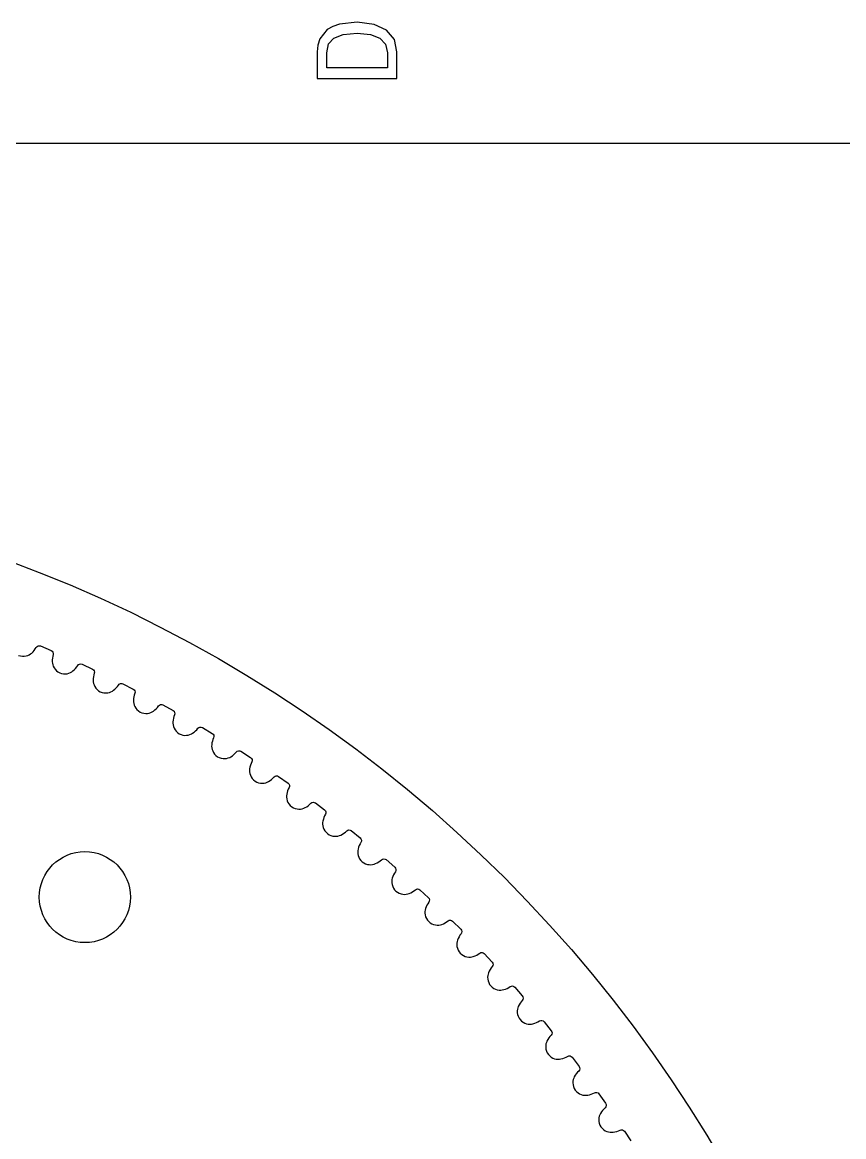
# Model space of a CAD drawing. Extents: x 0 to 297, y -130 to 79.
# Drawn here: x 110.71 to 146.79, y 25.87 to 74.84 of the extents above; entities that cross this region are included whole.
import ezdxf

# ---------------------------------------------------------------- set-up
doc = ezdxf.new("R2010")
doc.units = 0
doc.layers.get('0').update_dxf_attribs({"linetype": 'CONTINUOUS'})

msp = doc.modelspace()

# ---------------------------------------------------------------- linework, layer by layer
at = {"color": 7}
for p, q in [((124.106, 74.513449), (123.778, 74.104939)), ((124.348, 74.654649), (124.106, 74.513449)), ((124.651, 74.755509), (124.348, 74.654649)), ((125.417, 74.836199), (124.651, 74.755509)), ((126.169, 74.745439), (125.417, 74.836199)), ((126.718, 74.493279), (126.169, 74.745439)), ((127.056, 74.084769), (126.718, 74.493279)), ((123.778, 74.104939), (123.697, 73.837639)), ((124.161, 73.883049), (124.393, 74.145279)), ((124.393, 74.145279), (124.807, 74.301629)), ((124.807, 74.301629), (125.417, 74.352069)), ((125.417, 74.352069), (126.007, 74.296589)), ((126.007, 74.296589), (126.421, 74.140249)), ((126.421, 74.140249), (126.668, 73.872949)), ((127.167, 73.535049), (127.056, 74.084769)), ((123.697, 73.837639), (123.667, 73.535049)), ((123.667, 73.535049), (123.667, 72.370079)), ((123.667, 73.535049), (123.667, 73.535049)), ((124.086, 73.499749), (124.161, 73.883049)), ((124.086, 72.839099), (124.086, 73.499749)), ((124.086, 73.499749), (124.086, 73.499749)), ((126.668, 73.872949), (126.749, 73.499749)), ((126.749, 73.499749), (126.749, 72.839099)), ((127.167, 72.370079), (127.167, 73.535049)), ((126.749, 72.839099), (124.086, 72.839099)), ((123.667, 72.370079), (127.167, 72.370079)), ((287.20428, 69.515644), (10.145723, 69.515644)), ((111.5157, 47.432279), (111.9834, 47.233679)), ((111.5157, 47.432279), (111.9834, 47.233679)), ((113.3382, 46.630579), (113.7987, 46.415779)), ((113.3382, 46.630579), (113.7987, 46.415779)), ((115.1316, 45.765679), (115.5843, 45.535079)), ((115.1316, 45.765679), (115.5843, 45.535079)), ((116.8937, 44.838779), (117.3381, 44.592479)), ((116.8937, 44.838779), (117.3381, 44.592479)), ((118.6224, 43.850979), (119.058, 43.589279)), ((118.6224, 43.850979), (119.058, 43.589279)), ((120.3156, 42.803479), (120.7417, 42.526679)), ((120.3156, 42.803479), (120.7417, 42.526679)), ((121.9712, 41.697479), (122.3874, 41.405979)), ((121.9712, 41.697479), (122.3874, 41.405979)), ((123.5872, 40.534279), (123.993, 40.228479)), ((123.5872, 40.534279), (123.993, 40.228479)), ((125.1616, 39.315479), (125.5564, 38.995779)), ((125.1616, 39.315479), (125.5564, 38.995779)), ((126.6925, 38.042479), (127.0759, 37.709179)), ((126.6925, 38.042479), (127.0759, 37.709179)), ((128.178, 36.716879), (128.5496, 36.370279)), ((128.178, 36.716879), (128.5496, 36.370279)), ((129.6164, 35.340179), (129.9757, 34.980879)), ((129.6164, 35.340179), (129.9757, 34.980879)), ((131.0058, 33.914079), (131.3524, 33.542479)), ((131.0058, 33.914079), (131.3524, 33.542479)), ((132.3447, 32.440379), (132.678, 32.056979)), ((132.3447, 32.440379), (132.678, 32.056979)), ((133.6313, 30.920879), (133.951, 30.526079)), ((133.6313, 30.920879), (133.951, 30.526079)), ((134.864, 29.357479), (135.1698, 28.951679)), ((134.864, 29.357479), (135.1698, 28.951679)), ((136.0415, 27.751879), (136.333, 27.335679)), ((136.0415, 27.751879), (136.333, 27.335679)), ((137.1622, 26.106179), (137.439, 25.680079)), ((137.1622, 26.106179), (137.439, 25.680079))]:
    msp.add_line(p, q, dxfattribs=at)
for points in [[(89.4618, 54.826279), (122.5989, 54.826279), (149.4618, 27.963379), (149.4618, -5.173721)], [(89.4618, 54.826279), (122.5989, 54.826279), (149.4618, 27.963379), (149.4618, -5.173721)], [(110.5491, 47.019079), (110.6565, 46.975079), (110.7766, 46.968479), (110.8791, 46.992279)], [(110.5491, 47.019079), (110.6565, 46.975079), (110.7766, 46.968479), (110.8791, 46.992279)], [(110.8791, 46.992279), (110.9823, 47.015479), (111.0671, 47.065779), (111.1284, 47.121279)], [(110.8791, 46.992279), (110.9823, 47.015479), (111.0671, 47.065779), (111.1284, 47.121279)], [(111.1284, 47.121279), (111.2079, 47.193079), (111.2743, 47.275379), (111.3275, 47.368379)], [(111.1284, 47.121279), (111.2079, 47.193079), (111.2743, 47.275379), (111.3275, 47.368379)], [(111.1284, 47.121279), (111.2079, 47.193079), (111.2743, 47.275379), (111.3275, 47.368379)], [(111.3275, 47.368379), (111.3447, 47.399279), (111.3721, 47.421879), (111.4095, 47.435979)], [(111.3275, 47.368379), (111.3447, 47.399279), (111.3721, 47.421879), (111.4095, 47.435979)], [(111.3275, 47.368379), (111.3447, 47.399279), (111.3721, 47.421879), (111.4095, 47.435979)], [(111.4095, 47.435979), (111.4478, 47.447579), (111.4832, 47.446279), (111.5157, 47.432279)], [(111.4095, 47.435979), (111.4478, 47.447579), (111.4832, 47.446279), (111.5157, 47.432279)], [(111.4095, 47.435979), (111.4478, 47.447579), (111.4832, 47.446279), (111.5157, 47.432279)], [(111.9834, 47.233679), (112.0162, 47.220079), (112.0416, 47.195479), (112.0599, 47.159879)], [(111.9834, 47.233679), (112.0162, 47.220079), (112.0416, 47.195479), (112.0599, 47.159879)], [(112.0682, 47.053879), (112.0383, 46.951079), (112.0252, 46.846179), (112.0288, 46.739179)], [(112.0682, 47.053879), (112.0383, 46.951079), (112.0252, 46.846179), (112.0288, 46.739179)], [(112.0682, 47.053879), (112.0383, 46.951079), (112.0252, 46.846179), (112.0288, 46.739179)], [(112.0599, 47.159879), (112.0757, 47.123179), (112.0785, 47.087779), (112.0682, 47.053879)], [(112.0599, 47.159879), (112.0757, 47.123179), (112.0785, 47.087779), (112.0682, 47.053879)], [(112.0288, 46.739179), (112.0315, 46.656379), (112.0542, 46.560479), (112.1092, 46.470179)], [(112.0288, 46.739179), (112.0315, 46.656379), (112.0542, 46.560479), (112.1092, 46.470179)], [(112.9403, 46.333279), (113.0222, 46.402279), (113.0914, 46.482179), (113.1478, 46.573179)], [(112.9403, 46.333279), (113.0222, 46.402279), (113.0914, 46.482179), (113.1478, 46.573179)], [(112.9403, 46.333279), (113.0222, 46.402279), (113.0914, 46.482179), (113.1478, 46.573179)], [(113.1478, 46.573179), (113.1662, 46.603579), (113.1943, 46.625179), (113.2322, 46.637979)], [(113.1478, 46.573179), (113.1662, 46.603579), (113.1943, 46.625179), (113.2322, 46.637979)], [(113.1478, 46.573179), (113.1662, 46.603579), (113.1943, 46.625179), (113.2322, 46.637979)], [(113.2322, 46.637979), (113.2708, 46.648179), (113.3062, 46.645679), (113.3382, 46.630579)], [(113.2322, 46.637979), (113.2708, 46.648179), (113.3062, 46.645679), (113.3382, 46.630579)], [(113.2322, 46.637979), (113.2708, 46.648179), (113.3062, 46.645679), (113.3382, 46.630579)], [(112.1092, 46.470179), (112.1633, 46.379979), (112.2515, 46.298079), (112.3577, 46.251379)], [(112.1092, 46.470179), (112.1633, 46.379979), (112.2515, 46.298079), (112.3577, 46.251379)], [(112.3577, 46.251379), (112.4635, 46.203679), (112.5834, 46.192879), (112.6866, 46.213079)], [(112.3577, 46.251379), (112.4635, 46.203679), (112.5834, 46.192879), (112.6866, 46.213079)], [(112.6866, 46.213079), (112.7906, 46.232679), (112.877, 46.279979), (112.9403, 46.333279)], [(112.6866, 46.213079), (112.7906, 46.232679), (112.877, 46.279979), (112.9403, 46.333279)], [(113.7987, 46.415779), (113.8309, 46.400979), (113.8555, 46.375479), (113.8725, 46.339379)], [(113.7987, 46.415779), (113.8309, 46.400979), (113.8555, 46.375479), (113.8725, 46.339379)], [(113.8772, 46.233179), (113.8437, 46.131379), (113.8269, 46.026979), (113.8268, 45.919979)], [(113.8772, 46.233179), (113.8437, 46.131379), (113.8269, 46.026979), (113.8268, 45.919979)], [(113.8772, 46.233179), (113.8437, 46.131379), (113.8269, 46.026979), (113.8268, 45.919979)], [(113.8725, 46.339379), (113.8871, 46.302079), (113.8886, 46.266679), (113.8772, 46.233179)], [(113.8725, 46.339379), (113.8871, 46.302079), (113.8886, 46.266679), (113.8772, 46.233179)], [(113.8268, 45.919979), (113.8266, 45.837179), (113.8459, 45.740579), (113.8978, 45.648279)], [(113.8268, 45.919979), (113.8266, 45.837179), (113.8459, 45.740579), (113.8978, 45.648279)], [(113.8978, 45.648279), (113.9486, 45.556279), (114.0339, 45.471379), (114.1385, 45.420979)], [(113.8978, 45.648279), (113.9486, 45.556279), (114.0339, 45.471379), (114.1385, 45.420979)], [(114.7236, 45.482579), (114.8079, 45.548579), (114.8798, 45.626079), (114.9394, 45.715079)], [(114.7236, 45.482579), (114.8079, 45.548579), (114.8798, 45.626079), (114.9394, 45.715079)], [(114.7236, 45.482579), (114.8079, 45.548579), (114.8798, 45.626079), (114.9394, 45.715079)], [(114.9394, 45.715079), (114.9587, 45.744779), (114.9876, 45.765379), (115.0259, 45.776779)], [(114.9394, 45.715079), (114.9587, 45.744779), (114.9876, 45.765379), (115.0259, 45.776779)], [(114.9394, 45.715079), (114.9587, 45.744779), (114.9876, 45.765379), (115.0259, 45.776779)], [(115.0259, 45.776779), (115.0649, 45.785679), (115.1001, 45.781979), (115.1316, 45.765679)], [(115.0259, 45.776779), (115.0649, 45.785679), (115.1001, 45.781979), (115.1316, 45.765679)], [(115.0259, 45.776779), (115.0649, 45.785679), (115.1001, 45.781979), (115.1316, 45.765679)], [(114.1385, 45.420979), (114.2425, 45.369579), (114.362, 45.354679), (114.4658, 45.371179)], [(114.1385, 45.420979), (114.2425, 45.369579), (114.362, 45.354679), (114.4658, 45.371179)], [(114.4658, 45.371179), (114.5704, 45.387179), (114.6585, 45.431479), (114.7236, 45.482579)], [(114.4658, 45.371179), (114.5704, 45.387179), (114.6585, 45.431479), (114.7236, 45.482579)], [(115.5843, 45.535079), (115.616, 45.519179), (115.6397, 45.492779), (115.6555, 45.455979)], [(115.5843, 45.535079), (115.616, 45.519179), (115.6397, 45.492779), (115.6555, 45.455979)], [(115.6564, 45.349779), (115.6194, 45.249279), (115.599, 45.145479), (115.5951, 45.038479)], [(115.6564, 45.349779), (115.6194, 45.249279), (115.599, 45.145479), (115.5951, 45.038479)], [(115.6564, 45.349779), (115.6194, 45.249279), (115.599, 45.145479), (115.5951, 45.038479)], [(115.6555, 45.455979), (115.6687, 45.418279), (115.669, 45.382879), (115.6564, 45.349779)], [(115.6555, 45.455979), (115.6687, 45.418279), (115.669, 45.382879), (115.6564, 45.349779)], [(115.5951, 45.038479), (115.592, 44.955779), (115.608, 44.858479), (115.6565, 44.764479)], [(115.5951, 45.038479), (115.592, 44.955779), (115.608, 44.858479), (115.6565, 44.764479)], [(115.6565, 44.764479), (115.7042, 44.670779), (115.7865, 44.582979), (115.8892, 44.528979)], [(115.6565, 44.764479), (115.7042, 44.670779), (115.7865, 44.582979), (115.8892, 44.528979)], [(116.2146, 44.467779), (116.3197, 44.480079), (116.4092, 44.521279), (116.4761, 44.570079)], [(116.2146, 44.467779), (116.3197, 44.480079), (116.4092, 44.521279), (116.4761, 44.570079)], [(116.4761, 44.570079), (116.5626, 44.633079), (116.6372, 44.708079), (116.6998, 44.794879)], [(116.4761, 44.570079), (116.5626, 44.633079), (116.6372, 44.708079), (116.6998, 44.794879)], [(116.4761, 44.570079), (116.5626, 44.633079), (116.6372, 44.708079), (116.6998, 44.794879)], [(116.6998, 44.794879), (116.7202, 44.823879), (116.7498, 44.843479), (116.7885, 44.853579)], [(116.6998, 44.794879), (116.7202, 44.823879), (116.7498, 44.843479), (116.7885, 44.853579)], [(116.6998, 44.794879), (116.7202, 44.823879), (116.7498, 44.843479), (116.7885, 44.853579)], [(116.7885, 44.853579), (116.8277, 44.861079), (116.8628, 44.856179), (116.8937, 44.838779)], [(116.7885, 44.853579), (116.8277, 44.861079), (116.8628, 44.856179), (116.8937, 44.838779)], [(116.7885, 44.853579), (116.8277, 44.861079), (116.8628, 44.856179), (116.8937, 44.838779)], [(117.3381, 44.592479), (117.3692, 44.575479), (117.392, 44.548379), (117.4065, 44.511079)], [(117.3381, 44.592479), (117.3692, 44.575479), (117.392, 44.548379), (117.4065, 44.511079)], [(115.8892, 44.528979), (115.9914, 44.473979), (116.1102, 44.454879), (116.2146, 44.467779)], [(115.8892, 44.528979), (115.9914, 44.473979), (116.1102, 44.454879), (116.2146, 44.467779)], [(117.3315, 44.095879), (117.3256, 44.013279), (117.3381, 43.915579), (117.3834, 43.819879)], [(117.3315, 44.095879), (117.3256, 44.013279), (117.3381, 43.915579), (117.3834, 43.819879)], [(117.4036, 44.404779), (117.3632, 44.305679), (117.3392, 44.202679), (117.3315, 44.095879)], [(117.4036, 44.404779), (117.3632, 44.305679), (117.3392, 44.202679), (117.3315, 44.095879)], [(117.4036, 44.404779), (117.3632, 44.305679), (117.3392, 44.202679), (117.3315, 44.095879)], [(117.4065, 44.511079), (117.4184, 44.472879), (117.4174, 44.437479), (117.4036, 44.404779)], [(117.4065, 44.511079), (117.4184, 44.472879), (117.4174, 44.437479), (117.4036, 44.404779)], [(117.3834, 43.819879), (117.4277, 43.724579), (117.5069, 43.633979), (117.6077, 43.576379)], [(117.3834, 43.819879), (117.4277, 43.724579), (117.5069, 43.633979), (117.6077, 43.576379)], [(117.9307, 43.503879), (118.0362, 43.512579), (118.1271, 43.550579), (118.1956, 43.596979)], [(117.9307, 43.503879), (118.0362, 43.512579), (118.1271, 43.550579), (118.1956, 43.596979)], [(118.1956, 43.596979), (118.2843, 43.656979), (118.3615, 43.729279), (118.4271, 43.813879)], [(118.1956, 43.596979), (118.2843, 43.656979), (118.3615, 43.729279), (118.4271, 43.813879)], [(118.1956, 43.596979), (118.2843, 43.656979), (118.3615, 43.729279), (118.4271, 43.813879)], [(118.4271, 43.813879), (118.4485, 43.842179), (118.4787, 43.860679), (118.5177, 43.869479)], [(118.4271, 43.813879), (118.4485, 43.842179), (118.4787, 43.860679), (118.5177, 43.869479)], [(118.4271, 43.813879), (118.4485, 43.842179), (118.4787, 43.860679), (118.5177, 43.869479)], [(118.5177, 43.869479), (118.5573, 43.875579), (118.5922, 43.869479), (118.6224, 43.850979)], [(118.5177, 43.869479), (118.5573, 43.875579), (118.5922, 43.869479), (118.6224, 43.850979)], [(118.5177, 43.869479), (118.5573, 43.875579), (118.5922, 43.869479), (118.6224, 43.850979)], [(119.058, 43.589279), (119.0885, 43.571179), (119.1103, 43.543279), (119.1234, 43.505479)], [(119.058, 43.589279), (119.0885, 43.571179), (119.1103, 43.543279), (119.1234, 43.505479)], [(117.6077, 43.576379), (117.7079, 43.517879), (117.826, 43.494679), (117.9307, 43.503879)], [(117.6077, 43.576379), (117.7079, 43.517879), (117.826, 43.494679), (117.9307, 43.503879)], [(119.0341, 43.093179), (119.0252, 43.010879), (119.0343, 42.912779), (119.0762, 42.815579)], [(119.0341, 43.093179), (119.0252, 43.010879), (119.0343, 42.912779), (119.0762, 42.815579)], [(119.1169, 43.399379), (119.073, 43.301779), (119.0454, 43.199679), (119.0341, 43.093179)], [(119.1169, 43.399379), (119.073, 43.301779), (119.0454, 43.199679), (119.0341, 43.093179)], [(119.1169, 43.399379), (119.073, 43.301779), (119.0454, 43.199679), (119.0341, 43.093179)], [(119.1234, 43.505479), (119.134, 43.466979), (119.1318, 43.431579), (119.1169, 43.399379)], [(119.1234, 43.505479), (119.134, 43.466979), (119.1318, 43.431579), (119.1169, 43.399379)], [(119.0762, 42.815579), (119.1172, 42.718779), (119.1932, 42.625479), (119.2919, 42.564379)], [(119.0762, 42.815579), (119.1172, 42.718779), (119.1932, 42.625479), (119.2919, 42.564379)], [(119.8802, 42.564479), (119.9709, 42.621379), (120.0506, 42.690879), (120.1191, 42.773179)], [(119.8802, 42.564479), (119.9709, 42.621379), (120.0506, 42.690879), (120.1191, 42.773179)], [(119.8802, 42.564479), (119.9709, 42.621379), (120.0506, 42.690879), (120.1191, 42.773179)], [(120.1191, 42.773179), (120.1415, 42.800679), (120.1723, 42.818079), (120.2116, 42.825479)], [(120.1191, 42.773179), (120.1415, 42.800679), (120.1723, 42.818079), (120.2116, 42.825479)], [(120.1191, 42.773179), (120.1415, 42.800679), (120.1723, 42.818079), (120.2116, 42.825479)], [(120.2116, 42.825479), (120.2513, 42.830279), (120.286, 42.822879), (120.3156, 42.803479)], [(120.2116, 42.825479), (120.2513, 42.830279), (120.286, 42.822879), (120.3156, 42.803479)], [(120.2116, 42.825479), (120.2513, 42.830279), (120.286, 42.822879), (120.3156, 42.803479)], [(119.2919, 42.564379), (119.39, 42.502479), (119.5072, 42.475079), (119.6122, 42.480679)], [(119.2919, 42.564379), (119.39, 42.502479), (119.5072, 42.475079), (119.6122, 42.480679)], [(119.6122, 42.480679), (119.7179, 42.485679), (119.8101, 42.520479), (119.8802, 42.564479)], [(119.6122, 42.480679), (119.7179, 42.485679), (119.8101, 42.520479), (119.8802, 42.564479)], [(120.794, 42.334879), (120.7467, 42.238779), (120.7156, 42.137779), (120.7005, 42.031779)], [(120.794, 42.334879), (120.7467, 42.238779), (120.7156, 42.137779), (120.7005, 42.031779)], [(120.794, 42.334879), (120.7467, 42.238779), (120.7156, 42.137779), (120.7005, 42.031779)], [(120.7417, 42.526679), (120.7716, 42.507579), (120.7924, 42.478879), (120.8042, 42.440679)], [(120.7417, 42.526679), (120.7716, 42.507579), (120.7924, 42.478879), (120.8042, 42.440679)], [(120.8042, 42.440679), (120.8134, 42.401779), (120.81, 42.366479), (120.794, 42.334879)], [(120.8042, 42.440679), (120.8134, 42.401779), (120.81, 42.366479), (120.794, 42.334879)], [(120.7005, 42.031779), (120.6888, 41.949779), (120.6945, 41.851379), (120.733, 41.752879)], [(120.7005, 42.031779), (120.6888, 41.949779), (120.6945, 41.851379), (120.733, 41.752879)], [(120.733, 41.752879), (120.7706, 41.654679), (120.8432, 41.558679), (120.9398, 41.494279)], [(120.733, 41.752879), (120.7706, 41.654679), (120.8432, 41.558679), (120.9398, 41.494279)], [(121.5277, 41.473779), (121.6204, 41.527479), (121.7024, 41.594179), (121.7738, 41.674079)], [(121.5277, 41.473779), (121.6204, 41.527479), (121.7024, 41.594179), (121.7738, 41.674079)], [(121.5277, 41.473779), (121.6204, 41.527479), (121.7024, 41.594179), (121.7738, 41.674079)], [(121.7738, 41.674079), (121.7971, 41.700679), (121.8285, 41.717079), (121.868, 41.723179)], [(121.7738, 41.674079), (121.7971, 41.700679), (121.8285, 41.717079), (121.868, 41.723179)], [(121.7738, 41.674079), (121.7971, 41.700679), (121.8285, 41.717079), (121.868, 41.723179)], [(121.868, 41.723179), (121.9079, 41.726479), (121.9423, 41.717979), (121.9712, 41.697479)], [(121.868, 41.723179), (121.9079, 41.726479), (121.9423, 41.717979), (121.9712, 41.697479)], [(121.868, 41.723179), (121.9079, 41.726479), (121.9423, 41.717979), (121.9712, 41.697479)], [(120.9398, 41.494279), (121.0357, 41.428879), (121.1518, 41.397479), (121.257, 41.399479)], [(120.9398, 41.494279), (121.0357, 41.428879), (121.1518, 41.397479), (121.257, 41.399479)], [(121.257, 41.399479), (121.3628, 41.400679), (121.4561, 41.432279), (121.5277, 41.473779)], [(121.257, 41.399479), (121.3628, 41.400679), (121.4561, 41.432279), (121.5277, 41.473779)], [(122.4329, 41.212479), (122.3823, 41.118079), (122.3477, 41.018179), (122.3289, 40.912779)], [(122.4329, 41.212479), (122.3823, 41.118079), (122.3477, 41.018179), (122.3289, 40.912779)], [(122.4329, 41.212479), (122.3823, 41.118079), (122.3477, 41.018179), (122.3289, 40.912779)], [(122.3874, 41.405979), (122.4166, 41.385779), (122.4364, 41.356479), (122.4468, 41.317879)], [(122.3874, 41.405979), (122.4166, 41.385779), (122.4364, 41.356479), (122.4468, 41.317879)], [(122.4468, 41.317879), (122.4547, 41.278679), (122.4501, 41.243479), (122.4329, 41.212479)], [(122.4468, 41.317879), (122.4547, 41.278679), (122.4501, 41.243479), (122.4329, 41.212479)], [(122.3289, 40.912779), (122.3144, 40.831279), (122.3167, 40.732779), (122.3517, 40.632879)], [(122.3289, 40.912779), (122.3144, 40.831279), (122.3167, 40.732779), (122.3517, 40.632879)], [(122.3517, 40.632879), (122.3858, 40.533479), (122.4551, 40.435079), (122.5493, 40.367279)], [(122.3517, 40.632879), (122.3858, 40.533479), (122.4551, 40.435079), (122.5493, 40.367279)], [(122.5493, 40.367279), (122.6428, 40.298579), (122.7578, 40.263179), (122.863, 40.261479)], [(122.5493, 40.367279), (122.6428, 40.298579), (122.7578, 40.263179), (122.863, 40.261479)], [(122.863, 40.261479), (122.9688, 40.258979), (123.0632, 40.287279), (123.1361, 40.326279)], [(122.863, 40.261479), (122.9688, 40.258979), (123.0632, 40.287279), (123.1361, 40.326279)], [(123.1361, 40.326279), (123.2306, 40.376679), (123.3149, 40.440579), (123.389, 40.517779)], [(123.1361, 40.326279), (123.2306, 40.376679), (123.3149, 40.440579), (123.389, 40.517779)], [(123.1361, 40.326279), (123.2306, 40.376679), (123.3149, 40.440579), (123.389, 40.517779)], [(123.389, 40.517779), (123.4329, 40.570879), (123.5351, 40.579379), (123.5872, 40.534279)], [(123.389, 40.517779), (123.4329, 40.570879), (123.5351, 40.579379), (123.5872, 40.534279)], [(123.389, 40.517779), (123.4329, 40.570879), (123.5351, 40.579379), (123.5872, 40.534279)], [(123.993, 40.228479), (124.0214, 40.207379), (124.0402, 40.177279), (124.0493, 40.138379)], [(123.993, 40.228479), (124.0214, 40.207379), (124.0402, 40.177279), (124.0493, 40.138379)], [(123.9173, 39.737679), (123.8999, 39.656779), (123.8988, 39.558179), (123.9303, 39.457179)], [(123.9173, 39.737679), (123.8999, 39.656779), (123.8988, 39.558179), (123.9303, 39.457179)], [(124.0317, 40.033579), (123.9779, 39.940979), (123.9397, 39.842379), (123.9173, 39.737679)], [(124.0317, 40.033579), (123.9779, 39.940979), (123.9397, 39.842379), (123.9173, 39.737679)], [(124.0317, 40.033579), (123.9779, 39.940979), (123.9397, 39.842379), (123.9173, 39.737679)], [(124.0493, 40.138379), (124.0558, 40.098879), (124.0499, 40.063979), (124.0317, 40.033579)], [(124.0493, 40.138379), (124.0558, 40.098879), (124.0499, 40.063979), (124.0317, 40.033579)], [(123.9303, 39.457179), (123.9609, 39.356579), (124.0267, 39.255779), (124.1185, 39.184779)], [(123.9303, 39.457179), (123.9609, 39.356579), (124.0267, 39.255779), (124.1185, 39.184779)], [(124.1185, 39.184779), (124.2096, 39.112879), (124.3233, 39.073479), (124.4283, 39.068079)], [(124.1185, 39.184779), (124.2096, 39.112879), (124.3233, 39.073479), (124.4283, 39.068079)], [(124.7036, 39.123379), (124.7997, 39.170479), (124.8862, 39.231279), (124.963, 39.305979)], [(124.7036, 39.123379), (124.7997, 39.170479), (124.8862, 39.231279), (124.963, 39.305979)], [(124.7036, 39.123379), (124.7997, 39.170479), (124.8862, 39.231279), (124.963, 39.305979)], [(124.963, 39.305979), (125.0087, 39.357479), (125.1111, 39.362379), (125.1616, 39.315479)], [(124.963, 39.305979), (125.0087, 39.357479), (125.1111, 39.362379), (125.1616, 39.315479)], [(124.963, 39.305979), (125.0087, 39.357479), (125.1111, 39.362379), (125.1616, 39.315479)], [(124.4283, 39.068079), (124.5339, 39.061979), (124.6293, 39.086879), (124.7036, 39.123379)], [(124.4283, 39.068079), (124.5339, 39.061979), (124.6293, 39.086879), (124.7036, 39.123379)], [(125.5884, 38.799479), (125.5313, 38.708879), (125.4898, 38.611679), (125.4637, 38.507779)], [(125.5884, 38.799479), (125.5313, 38.708879), (125.4898, 38.611679), (125.4637, 38.507779)], [(125.5884, 38.799479), (125.5313, 38.708879), (125.4898, 38.611679), (125.4637, 38.507779)], [(125.5564, 38.995779), (125.5841, 38.973579), (125.6018, 38.942879), (125.6096, 38.903679)], [(125.5564, 38.995779), (125.5841, 38.973579), (125.6018, 38.942879), (125.6096, 38.903679)], [(125.6096, 38.903679), (125.6147, 38.863979), (125.6076, 38.829279), (125.5884, 38.799479)], [(125.6096, 38.903679), (125.6147, 38.863979), (125.6076, 38.829279), (125.5884, 38.799479)], [(111.4618, 36.395479), (111.4618, 37.500079), (112.3572, 38.395479), (113.4618, 38.395479)], [(111.4618, 36.395479), (111.4618, 37.500079), (112.3572, 38.395479), (113.4618, 38.395479)], [(113.4618, 38.395479), (114.5664, 38.395479), (115.4618, 37.500079), (115.4618, 36.395479)], [(113.4618, 38.395479), (114.5664, 38.395479), (115.4618, 37.500079), (115.4618, 36.395479)], [(125.4637, 38.507779), (125.4435, 38.427579), (125.4389, 38.329079), (125.4669, 38.227079)], [(125.4637, 38.507779), (125.4435, 38.427579), (125.4389, 38.329079), (125.4669, 38.227079)], [(125.4669, 38.227079), (125.494, 38.125479), (125.5562, 38.022479), (125.6455, 37.948279)], [(125.4669, 38.227079), (125.494, 38.125479), (125.5562, 38.022479), (125.6455, 37.948279)], [(125.6455, 37.948279), (125.734, 37.873279), (125.8462, 37.829879), (125.951, 37.820779)], [(125.6455, 37.948279), (125.734, 37.873279), (125.8462, 37.829879), (125.951, 37.820779)], [(125.951, 37.820779), (126.0564, 37.810979), (126.1525, 37.832579), (126.228, 37.866479)], [(125.951, 37.820779), (126.0564, 37.810979), (126.1525, 37.832579), (126.228, 37.866479)], [(126.228, 37.866479), (126.3258, 37.910179), (126.4143, 37.967979), (126.4937, 38.039879)], [(126.228, 37.866479), (126.3258, 37.910179), (126.4143, 37.967979), (126.4937, 38.039879)], [(126.228, 37.866479), (126.3258, 37.910179), (126.4143, 37.967979), (126.4937, 38.039879)], [(126.4937, 38.039879), (126.5411, 38.089779), (126.6437, 38.091079), (126.6925, 38.042479)], [(126.4937, 38.039879), (126.5411, 38.089779), (126.6437, 38.091079), (126.6925, 38.042479)], [(126.4937, 38.039879), (126.5411, 38.089779), (126.6437, 38.091079), (126.6925, 38.042479)], [(127.0759, 37.709179), (127.1028, 37.686079), (127.1195, 37.654779), (127.1258, 37.615279)], [(127.0759, 37.709179), (127.1028, 37.686079), (127.1195, 37.654779), (127.1258, 37.615279)], [(126.9662, 37.224779), (126.9433, 37.145279), (126.9352, 37.046979), (126.9596, 36.944079)], [(126.9662, 37.224779), (126.9433, 37.145279), (126.9352, 37.046979), (126.9596, 36.944079)], [(127.101, 37.511979), (127.0408, 37.423379), (126.9959, 37.327679), (126.9662, 37.224779)], [(127.101, 37.511979), (127.0408, 37.423379), (126.9959, 37.327679), (126.9662, 37.224779)], [(127.101, 37.511979), (127.0408, 37.423379), (126.9959, 37.327679), (126.9662, 37.224779)], [(127.1258, 37.615279), (127.1295, 37.575479), (127.1213, 37.540979), (127.101, 37.511979)], [(127.1258, 37.615279), (127.1295, 37.575479), (127.1213, 37.540979), (127.101, 37.511979)], [(126.9596, 36.944079), (126.9831, 36.841579), (127.0417, 36.736479), (127.1284, 36.659179)], [(126.9596, 36.944079), (126.9831, 36.841579), (127.0417, 36.736479), (127.1284, 36.659179)], [(127.9792, 36.721179), (128.0284, 36.769379), (128.131, 36.767079), (128.178, 36.716879)], [(127.9792, 36.721179), (128.0284, 36.769379), (128.131, 36.767079), (128.178, 36.716879)], [(127.9792, 36.721179), (128.0284, 36.769379), (128.131, 36.767079), (128.178, 36.716879)], [(113.4618, 34.395479), (112.3572, 34.395479), (111.4618, 35.290879), (111.4618, 36.395479)], [(113.4618, 34.395479), (112.3572, 34.395479), (111.4618, 35.290879), (111.4618, 36.395479)], [(115.4618, 36.395479), (115.4618, 35.290879), (114.5664, 34.395479), (113.4618, 34.395479)], [(115.4618, 36.395479), (115.4618, 35.290879), (114.5664, 34.395479), (113.4618, 34.395479)], [(127.1284, 36.659179), (127.2142, 36.581179), (127.3249, 36.533879), (127.4293, 36.521179)], [(127.1284, 36.659179), (127.2142, 36.581179), (127.3249, 36.533879), (127.4293, 36.521179)], [(127.4293, 36.521179), (127.5342, 36.507679), (127.6311, 36.525979), (127.7077, 36.557079)], [(127.4293, 36.521179), (127.5342, 36.507679), (127.6311, 36.525979), (127.7077, 36.557079)], [(127.7077, 36.557079), (127.807, 36.597379), (127.8975, 36.652079), (127.9792, 36.721179)], [(127.7077, 36.557079), (127.807, 36.597379), (127.8975, 36.652079), (127.9792, 36.721179)], [(127.7077, 36.557079), (127.807, 36.597379), (127.8975, 36.652079), (127.9792, 36.721179)], [(128.5496, 36.370279), (128.5757, 36.346279), (128.5912, 36.314479), (128.5962, 36.274779)], [(128.5496, 36.370279), (128.5757, 36.346279), (128.5912, 36.314479), (128.5962, 36.274779)], [(128.5962, 36.274779), (128.5985, 36.234879), (128.589, 36.200679), (128.5678, 36.172379)], [(128.5962, 36.274779), (128.5985, 36.234879), (128.589, 36.200679), (128.5678, 36.172379)], [(128.4231, 35.890079), (128.3973, 35.811379), (128.3859, 35.713479), (128.4066, 35.609779)], [(128.4231, 35.890079), (128.3973, 35.811379), (128.3859, 35.713479), (128.4066, 35.609779)], [(128.5678, 36.172379), (128.5045, 36.085979), (128.4563, 35.991779), (128.4231, 35.890079)], [(128.5678, 36.172379), (128.5045, 36.085979), (128.4563, 35.991779), (128.4231, 35.890079)], [(128.5678, 36.172379), (128.5045, 36.085979), (128.4563, 35.991779), (128.4231, 35.890079)], [(128.4066, 35.609779), (128.4266, 35.506479), (128.4815, 35.399379), (128.5654, 35.319179)], [(128.4066, 35.609779), (128.4266, 35.506479), (128.4815, 35.399379), (128.5654, 35.319179)], [(128.5654, 35.319179), (128.6484, 35.238179), (128.7574, 35.187079), (128.8613, 35.170679)], [(128.5654, 35.319179), (128.6484, 35.238179), (128.7574, 35.187079), (128.8613, 35.170679)], [(129.1408, 35.196979), (129.2414, 35.233679), (129.3337, 35.285179), (129.4179, 35.351379)], [(129.1408, 35.196979), (129.2414, 35.233679), (129.3337, 35.285179), (129.4179, 35.351379)], [(129.1408, 35.196979), (129.2414, 35.233679), (129.3337, 35.285179), (129.4179, 35.351379)], [(129.4179, 35.351379), (129.4687, 35.397879), (129.5711, 35.392079), (129.6164, 35.340179)], [(129.4179, 35.351379), (129.4687, 35.397879), (129.5711, 35.392079), (129.6164, 35.340179)], [(129.4179, 35.351379), (129.4687, 35.397879), (129.5711, 35.392079), (129.6164, 35.340179)], [(128.8613, 35.170679), (128.9657, 35.153579), (129.0631, 35.168479), (129.1408, 35.196979)], [(128.8613, 35.170679), (128.9657, 35.153579), (129.0631, 35.168479), (129.1408, 35.196979)], [(129.9869, 34.782379), (129.9207, 34.698179), (129.8692, 34.605879), (129.8325, 34.505279)], [(129.9869, 34.782379), (129.9207, 34.698179), (129.8692, 34.605879), (129.8325, 34.505279)], [(129.9869, 34.782379), (129.9207, 34.698179), (129.8692, 34.605879), (129.8325, 34.505279)], [(129.9757, 34.980879), (130.0276, 34.935579), (130.0334, 34.833179), (129.9869, 34.782379)], [(129.9757, 34.980879), (130.0276, 34.935579), (130.0334, 34.833179), (129.9869, 34.782379)], [(129.8325, 34.505279), (129.804, 34.427579), (129.7891, 34.330179), (129.8062, 34.225779)], [(129.8325, 34.505279), (129.804, 34.427579), (129.7891, 34.330179), (129.8062, 34.225779)], [(129.8062, 34.225779), (129.8226, 34.121879), (129.8737, 34.012879), (129.9547, 33.929879)], [(129.8062, 34.225779), (129.8226, 34.121879), (129.8737, 34.012879), (129.9547, 33.929879)], [(129.9547, 33.929879), (130.0349, 33.845979), (130.142, 33.791079), (130.2453, 33.771079)], [(129.9547, 33.929879), (130.0349, 33.845979), (130.142, 33.791079), (130.2453, 33.771079)], [(130.5256, 33.787579), (130.6273, 33.820779), (130.7215, 33.868979), (130.8079, 33.932279)], [(130.5256, 33.787579), (130.6273, 33.820779), (130.7215, 33.868979), (130.8079, 33.932279)], [(130.5256, 33.787579), (130.6273, 33.820779), (130.7215, 33.868979), (130.8079, 33.932279)], [(130.8079, 33.932279), (130.8362, 33.953479), (130.8704, 33.962979), (130.9103, 33.960679)], [(130.8079, 33.932279), (130.8362, 33.953479), (130.8704, 33.962979), (130.9103, 33.960679)], [(130.8079, 33.932279), (130.8362, 33.953479), (130.8704, 33.962979), (130.9103, 33.960679)], [(130.9103, 33.960679), (130.95, 33.955679), (130.9818, 33.940179), (131.0058, 33.914079)], [(130.9103, 33.960679), (130.95, 33.955679), (130.9818, 33.940179), (131.0058, 33.914079)], [(130.9103, 33.960679), (130.95, 33.955679), (130.9818, 33.940179), (131.0058, 33.914079)], [(130.2453, 33.771079), (130.349, 33.750379), (130.4469, 33.761779), (130.5256, 33.787579)], [(130.2453, 33.771079), (130.349, 33.750379), (130.4469, 33.761779), (130.5256, 33.787579)], [(131.3567, 33.343679), (131.2876, 33.261979), (131.2329, 33.171479), (131.1926, 33.072179)], [(131.3567, 33.343679), (131.2876, 33.261979), (131.2329, 33.171479), (131.1926, 33.072179)], [(131.3567, 33.343679), (131.2876, 33.261979), (131.2329, 33.171479), (131.1926, 33.072179)], [(131.3524, 33.542479), (131.4026, 33.495479), (131.4049, 33.392879), (131.3567, 33.343679)], [(131.3524, 33.542479), (131.4026, 33.495479), (131.4049, 33.392879), (131.3567, 33.343679)], [(131.1926, 33.072179), (131.1615, 32.995579), (131.1432, 32.898679), (131.1567, 32.793779)], [(131.1926, 33.072179), (131.1615, 32.995579), (131.1432, 32.898679), (131.1567, 32.793779)], [(131.1567, 32.793779), (131.1694, 32.689379), (131.2167, 32.578679), (131.2947, 32.492879)], [(131.1567, 32.793779), (131.1694, 32.689379), (131.2167, 32.578679), (131.2947, 32.492879)], [(131.2947, 32.492879), (131.372, 32.406179), (131.4771, 32.347579), (131.5796, 32.324079)], [(131.2947, 32.492879), (131.372, 32.406179), (131.4771, 32.347579), (131.5796, 32.324079)], [(131.5796, 32.324079), (131.6825, 32.299679), (131.7808, 32.307779), (131.8603, 32.330679)], [(131.5796, 32.324079), (131.6825, 32.299679), (131.7808, 32.307779), (131.8603, 32.330679)], [(131.8603, 32.330679), (131.9632, 32.360379), (132.0589, 32.405279), (132.1475, 32.465479)], [(131.8603, 32.330679), (131.9632, 32.360379), (132.0589, 32.405279), (132.1475, 32.465479)], [(131.8603, 32.330679), (131.9632, 32.360379), (132.0589, 32.405279), (132.1475, 32.465479)], [(132.1475, 32.465479), (132.1765, 32.485779), (132.211, 32.493979), (132.2508, 32.490279)], [(132.1475, 32.465479), (132.1765, 32.485779), (132.211, 32.493979), (132.2508, 32.490279)], [(132.1475, 32.465479), (132.1765, 32.485779), (132.211, 32.493979), (132.2508, 32.490279)], [(132.2508, 32.490279), (132.2903, 32.483979), (132.3216, 32.467279), (132.3447, 32.440379)], [(132.2508, 32.490279), (132.2903, 32.483979), (132.3216, 32.467279), (132.3447, 32.440379)], [(132.2508, 32.490279), (132.2903, 32.483979), (132.3216, 32.467279), (132.3447, 32.440379)], [(132.6754, 31.858179), (132.6035, 31.778779), (132.5457, 31.690279), (132.502, 31.592479)], [(132.6754, 31.858179), (132.6035, 31.778779), (132.5457, 31.690279), (132.502, 31.592479)], [(132.6754, 31.858179), (132.6035, 31.778779), (132.5457, 31.690279), (132.502, 31.592479)], [(132.678, 32.056979), (132.7266, 32.008179), (132.7253, 31.905579), (132.6754, 31.858179)], [(132.678, 32.056979), (132.7266, 32.008179), (132.7253, 31.905579), (132.6754, 31.858179)], [(132.502, 31.592479), (132.4681, 31.516979), (132.4465, 31.420879), (132.4563, 31.315479)], [(132.502, 31.592479), (132.4681, 31.516979), (132.4465, 31.420879), (132.4563, 31.315479)], [(132.4563, 31.315479), (132.4654, 31.210679), (132.5088, 31.098479), (132.5838, 31.009979)], [(132.4563, 31.315479), (132.4654, 31.210679), (132.5088, 31.098479), (132.5838, 31.009979)], [(132.5838, 31.009979), (132.658, 30.920679), (132.761, 30.858479), (132.8626, 30.831379)], [(132.5838, 31.009979), (132.658, 30.920679), (132.761, 30.858479), (132.8626, 30.831379)], [(133.1433, 30.828179), (133.2472, 30.854279), (133.3444, 30.895779), (133.435, 30.952879)], [(133.1433, 30.828179), (133.2472, 30.854279), (133.3444, 30.895779), (133.435, 30.952879)], [(133.1433, 30.828179), (133.2472, 30.854279), (133.3444, 30.895779), (133.435, 30.952879)], [(133.435, 30.952879), (133.4648, 30.972079), (133.4995, 30.979179), (133.5392, 30.974079)], [(133.435, 30.952879), (133.4648, 30.972079), (133.4995, 30.979179), (133.5392, 30.974079)], [(133.435, 30.952879), (133.4648, 30.972079), (133.4995, 30.979179), (133.5392, 30.974079)], [(133.5392, 30.974079), (133.5784, 30.966279), (133.6091, 30.948579), (133.6313, 30.920879)], [(133.5392, 30.974079), (133.5784, 30.966279), (133.6091, 30.948579), (133.6313, 30.920879)], [(133.5392, 30.974079), (133.5784, 30.966279), (133.6091, 30.948579), (133.6313, 30.920879)], [(132.8626, 30.831379), (132.9646, 30.803379), (133.0631, 30.807979), (133.1433, 30.828179)], [(132.8626, 30.831379), (132.9646, 30.803379), (133.0631, 30.807979), (133.1433, 30.828179)], [(133.951, 30.526079), (133.9979, 30.475579), (133.993, 30.373179), (133.9415, 30.327479)], [(133.951, 30.526079), (133.9979, 30.475579), (133.993, 30.373179), (133.9415, 30.327479)], [(133.7589, 30.068079), (133.7224, 29.993779), (133.6975, 29.898379), (133.7036, 29.792779)], [(133.7589, 30.068079), (133.7224, 29.993779), (133.6975, 29.898379), (133.7036, 29.792779)], [(133.9415, 30.327479), (133.8668, 30.250679), (133.806, 30.164179), (133.7589, 30.068079)], [(133.9415, 30.327479), (133.8668, 30.250679), (133.806, 30.164179), (133.7589, 30.068079)], [(133.9415, 30.327479), (133.8668, 30.250679), (133.806, 30.164179), (133.7589, 30.068079)], [(133.7036, 29.792779), (133.709, 29.687779), (133.7484, 29.574079), (133.8203, 29.482979)], [(133.7036, 29.792779), (133.709, 29.687779), (133.7484, 29.574079), (133.8203, 29.482979)], [(133.8203, 29.482979), (133.8913, 29.391179), (133.9921, 29.325379), (134.0927, 29.294779)], [(133.8203, 29.482979), (133.8913, 29.391179), (133.9921, 29.325379), (134.0927, 29.294779)], [(134.3732, 29.281779), (134.4779, 29.304179), (134.5765, 29.342379), (134.6691, 29.396179)], [(134.3732, 29.281779), (134.4779, 29.304179), (134.5765, 29.342379), (134.6691, 29.396179)], [(134.3732, 29.281779), (134.4779, 29.304179), (134.5765, 29.342379), (134.6691, 29.396179)], [(134.6691, 29.396179), (134.6995, 29.414379), (134.7344, 29.420279), (134.7739, 29.413779)], [(134.6691, 29.396179), (134.6995, 29.414379), (134.7344, 29.420279), (134.7739, 29.413779)], [(134.6691, 29.396179), (134.6995, 29.414379), (134.7344, 29.420279), (134.7739, 29.413779)], [(134.7739, 29.413779), (134.8128, 29.404679), (134.8429, 29.385879), (134.864, 29.357479)], [(134.7739, 29.413779), (134.8128, 29.404679), (134.8429, 29.385879), (134.864, 29.357479)], [(134.7739, 29.413779), (134.8128, 29.404679), (134.8429, 29.385879), (134.864, 29.357479)], [(134.0927, 29.294779), (134.1937, 29.263279), (134.2923, 29.264379), (134.3732, 29.281779)], [(134.0927, 29.294779), (134.1937, 29.263279), (134.2923, 29.264379), (134.3732, 29.281779)], [(135.1698, 28.951679), (135.2149, 28.899579), (135.2064, 28.797379), (135.1533, 28.753479)], [(135.1698, 28.951679), (135.2149, 28.899579), (135.2064, 28.797379), (135.1533, 28.753479)], [(134.9618, 28.500579), (134.9228, 28.427679), (134.8945, 28.333279), (134.897, 28.227479)], [(134.9618, 28.500579), (134.9228, 28.427679), (134.8945, 28.333279), (134.897, 28.227479)], [(135.1533, 28.753479), (135.0761, 28.679379), (135.0122, 28.595079), (134.9618, 28.500579)], [(135.1533, 28.753479), (135.0761, 28.679379), (135.0122, 28.595079), (134.9618, 28.500579)], [(135.1533, 28.753479), (135.0761, 28.679379), (135.0122, 28.595079), (134.9618, 28.500579)], [(134.897, 28.227479), (134.8987, 28.122279), (134.9341, 28.007279), (135.0028, 27.913779)], [(134.897, 28.227479), (134.8987, 28.122279), (134.9341, 28.007279), (135.0028, 27.913779)], [(135.0028, 27.913779), (135.0706, 27.819579), (135.169, 27.750279), (135.2684, 27.716179)], [(135.0028, 27.913779), (135.0706, 27.819579), (135.169, 27.750279), (135.2684, 27.716179)], [(135.2684, 27.716179), (135.3683, 27.681179), (135.4668, 27.678879), (135.5483, 27.693379)], [(135.2684, 27.716179), (135.3683, 27.681179), (135.4668, 27.678879), (135.5483, 27.693379)], [(135.5483, 27.693379), (135.6537, 27.712179), (135.7536, 27.746779), (135.848, 27.797379)], [(135.5483, 27.693379), (135.6537, 27.712179), (135.7536, 27.746779), (135.848, 27.797379)], [(135.5483, 27.693379), (135.6537, 27.712179), (135.7536, 27.746779), (135.848, 27.797379)], [(135.848, 27.797379), (135.879, 27.814579), (135.9142, 27.819179), (135.9534, 27.811279)], [(135.848, 27.797379), (135.879, 27.814579), (135.9142, 27.819179), (135.9534, 27.811279)], [(135.848, 27.797379), (135.879, 27.814579), (135.9142, 27.819179), (135.9534, 27.811279)], [(135.9534, 27.811279), (135.992, 27.800879), (136.0213, 27.781079), (136.0415, 27.751879)], [(135.9534, 27.811279), (135.992, 27.800879), (136.0213, 27.781079), (136.0415, 27.751879)], [(135.9534, 27.811279), (135.992, 27.800879), (136.0213, 27.781079), (136.0415, 27.751879)], [(136.3096, 27.138279), (136.2297, 27.066879), (136.163, 26.984879), (136.1093, 26.892179)], [(136.3096, 27.138279), (136.2297, 27.066879), (136.163, 26.984879), (136.1093, 26.892179)], [(136.3096, 27.138279), (136.2297, 27.066879), (136.163, 26.984879), (136.1093, 26.892179)], [(136.3587, 27.232479), (136.3526, 27.192979), (136.3362, 27.161579), (136.3096, 27.138279)], [(136.3587, 27.232479), (136.3526, 27.192979), (136.3362, 27.161579), (136.3096, 27.138279)], [(136.333, 27.335679), (136.3535, 27.306779), (136.362, 27.272379), (136.3587, 27.232479)], [(136.333, 27.335679), (136.3535, 27.306779), (136.362, 27.272379), (136.3587, 27.232479)], [(136.035, 26.621479), (136.033, 26.516279), (136.0644, 26.400179), (136.1298, 26.304279)], [(136.035, 26.621479), (136.033, 26.516279), (136.0644, 26.400179), (136.1298, 26.304279)], [(136.1093, 26.892179), (136.0678, 26.820579), (136.0362, 26.727279), (136.035, 26.621479)], [(136.1093, 26.892179), (136.0678, 26.820579), (136.0362, 26.727279), (136.035, 26.621479)], [(136.1298, 26.304279), (136.1942, 26.207679), (136.2902, 26.135079), (136.3884, 26.097479)], [(136.1298, 26.304279), (136.1942, 26.207679), (136.2902, 26.135079), (136.3884, 26.097479)], [(136.3884, 26.097479), (136.4869, 26.058979), (136.5853, 26.053279), (136.6673, 26.064979)], [(136.3884, 26.097479), (136.4869, 26.058979), (136.5853, 26.053279), (136.6673, 26.064979)], [(136.6673, 26.064979), (136.7733, 26.080079), (136.8743, 26.111179), (136.9704, 26.158479)], [(136.6673, 26.064979), (136.7733, 26.080079), (136.8743, 26.111179), (136.9704, 26.158479)], [(136.6673, 26.064979), (136.7733, 26.080079), (136.8743, 26.111179), (136.9704, 26.158479)], [(136.9704, 26.158479), (137.002, 26.174479), (137.0373, 26.177879), (137.0762, 26.168679)], [(136.9704, 26.158479), (137.002, 26.174479), (137.0373, 26.177879), (137.0762, 26.168679)], [(136.9704, 26.158479), (137.002, 26.174479), (137.0373, 26.177879), (137.0762, 26.168679)], [(137.0762, 26.168679), (137.1144, 26.156879), (137.1431, 26.136079), (137.1622, 26.106179)], [(137.0762, 26.168679), (137.1144, 26.156879), (137.1431, 26.136079), (137.1622, 26.106179)], [(137.0762, 26.168679), (137.1144, 26.156879), (137.1431, 26.136079), (137.1622, 26.106179)]]:
    msp.add_open_spline(points, degree=3, dxfattribs=at)

doc.saveas('drawing.dxf')
